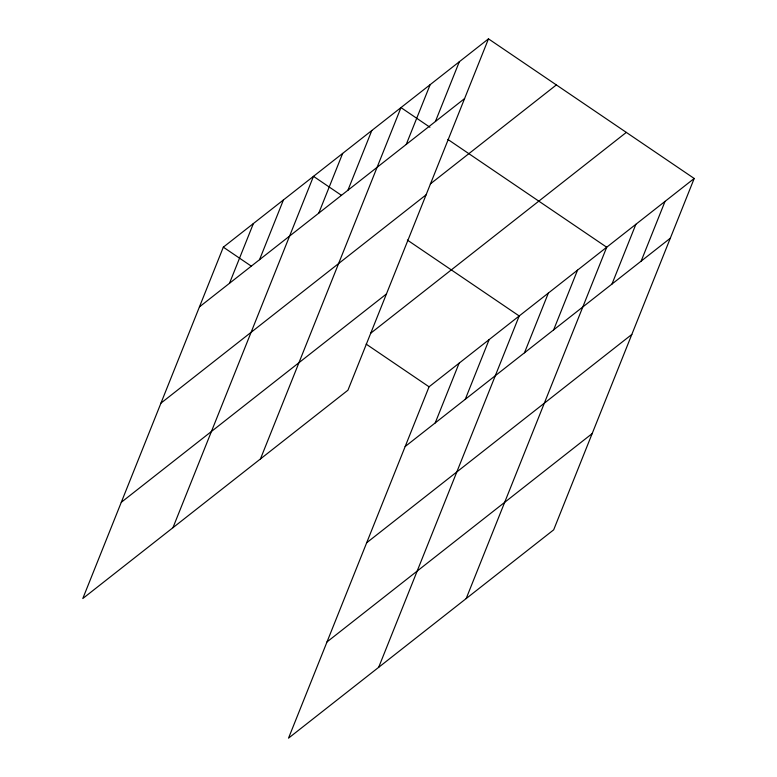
<?xml version="1.0" encoding="UTF-8"?>
<svg xmlns="http://www.w3.org/2000/svg" width="777" height="777" viewBox="0 0 777 777"><rect width="100%" height="100%" fill="white"/><g stroke="black" fill="none" stroke-linecap="round" stroke-linejoin="round"><path stroke-width="1.17" d="M488.48 38.85L223.329 247.164L82.799 598.523L347.941 390.2L488.48 38.85L694.201 178.477L553.671 529.836L288.52 738.15L429.059 386.8L694.201 178.477M229.487 283.304L253.38 223.562M259.537 259.693L283.43 199.951M172.95 527.69L313.481 176.34L341.433 195.309M318.755 213.17L342.647 153.428M347.921 190.248L371.814 130.507M260.45 458.945L400.981 107.595L429.934 127.243M406.245 144.425L430.147 84.683M435.411 121.503L459.314 61.762M435.207 422.931L459.11 363.189M465.258 399.32L489.151 339.578M378.671 667.326L519.201 315.967L407.352 240.054M524.475 352.797L548.368 293.055M553.642 329.875L577.534 270.134M466.171 598.581L606.701 247.222L447.902 139.442M611.975 284.052L635.868 224.31M641.142 261.13L665.034 201.389M199.436 306.905L464.578 98.592M430.293 183.974L556.361 84.926M160.946 403.146L426.087 194.823M121.29 502.292L386.431 293.968M370.561 333.343L626.311 132.401M405.157 446.532L670.308 238.218M366.666 542.773L631.818 334.45M327.01 641.919L592.161 433.595M223.329 247.164L251.282 266.142M366.161 344.104L429.059 386.8"/></g></svg>
